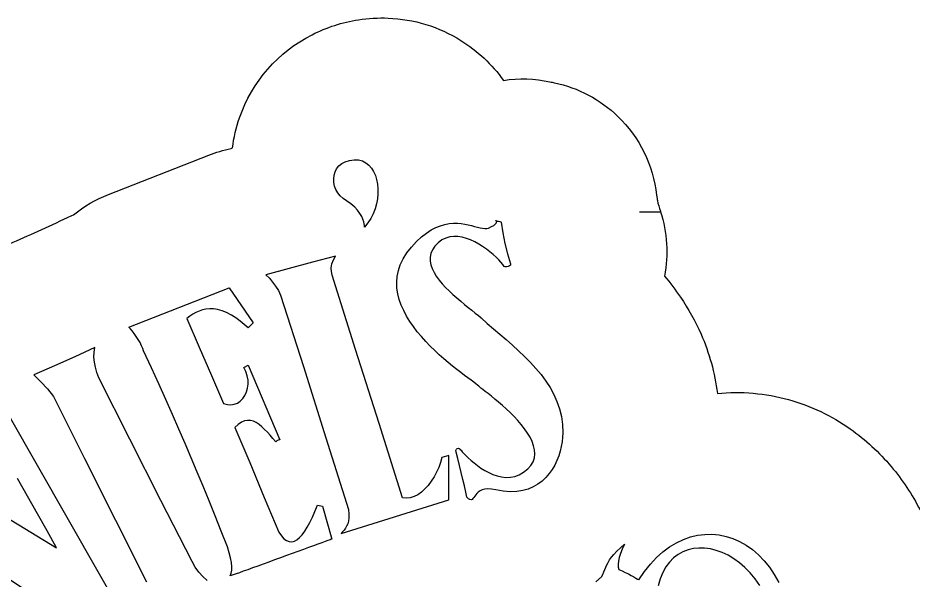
# Model space of a CAD drawing. Header units: millimetres. Extents: x 0 to 498, y 0 to 300.
# Drawn here: x 69.2 to 138.5, y 256.5 to 300 of the extents above; entities that cross this region are included whole.
import ezdxf

# ---------------------------------------------------------------- set-up
doc = ezdxf.new("R2010")
doc.units = ezdxf.units.MM
doc.layers.add('Nível Padrão', color=7, linetype='Continuous', lineweight=30)

msp = doc.modelspace()

# ---------------------------------------------------------------- linework, layer by layer
at = {"layer": 'Nível Padrão', "color": 18, "lineweight": 30, "true_color": 0x000000}
msp.add_line((117.305, 285), (118.929, 285), dxfattribs=at)
at = {"layer": 'Nível Padrão', "color": 18, "lineweight": 30, "true_color": 0x000000, "extrusion": (0, 0, -1)}
msp.add_lwpolyline([(-68.579, 282.528, -0.005479), (-70.783, 283.504), (-70.783, 283.504, -0.001972), (-73.063, 284.554), (-73.063, 284.554, 0.012559), (-73.524, 284.753), (-73.524, 284.753, 0.079049), (-76.233, 286.345), (-76.233, 286.345), (-83.985, 289.384), (-83.985, 289.384, 0.04508), (-85.713, 289.888), (-85.713, 289.888), (-85.822, 289.946), (-85.822, 289.946, 0.052058), (-86.37, 292.279), (-86.37, 292.279, 0.193802), (-91.976, 298.699), (-91.976, 298.699, 0.08015), (-95.579, 299.852), (-95.579, 299.852, 0.048453), (-97.86, 299.983), (-97.86, 299.983, 0.130362), (-103.485, 298.256), (-103.485, 298.256, 0.097719), (-106.78, 295.166), (-106.78, 295.166, 0.090744), (-110.379, 295.053), (-110.379, 295.053, 0.008616), (-110.717, 294.987), (-110.717, 294.987, 0.1402), (-115.624, 292.38), (-115.624, 292.38, 0.174476), (-118.626, 286.286), (-118.626, 286.286, -0.016165), (-118.657, 286.035), (-118.657, 286.035, -0.009945), (-118.685, 285.882), (-118.685, 285.882, -0.0321), (-118.915, 285.044), (-118.915, 285.044, 0.001137), (-118.929, 285), (-118.929, 285, 0.125065), (-119.238, 280.031), (-119.238, 280.031, 0.024928), (-120.469, 278.402), (-120.469, 278.402, 0.045918), (-122.06, 275.537), (-122.06, 275.537, 0.073149), (-123.323, 270.956), (-123.323, 270.956, 0.092189), (-128.83, 270.473), (-128.83, 270.473, 0.085443), (-133.604, 268.206), (-133.604, 268.206, 0.064808), (-136.772, 265.294), (-136.772, 265.294, 0.055385), (-138.999, 261.946)], format="xyb", dxfattribs=at)
for points in [[(-96.045, 283.823), (-96.044, 283.852), (-96.037, 283.934), (-96.016, 284.061), (-95.977, 284.227), (-95.913, 284.423), (-95.817, 284.643), (-95.682, 284.879), (-95.504, 285.124), (-95.275, 285.37), (-94.988, 285.611), (-94.638, 285.838), (-94.638, 285.838), (-94.376, 286.016), (-94.152, 286.227), (-93.968, 286.465), (-93.825, 286.723), (-93.723, 286.995), (-93.665, 287.273), (-93.65, 287.553), (-93.68, 287.826), (-93.757, 288.087), (-93.881, 288.329), (-94.053, 288.546), (-94.274, 288.731), (-94.546, 288.877), (-94.87, 288.979), (-95.246, 289.03), (-95.246, 289.03), (-95.573, 289.01), (-95.869, 288.931), (-96.134, 288.797), (-96.367, 288.613), (-96.568, 288.385), (-96.737, 288.119), (-96.872, 287.819), (-96.974, 287.49), (-97.042, 287.139), (-97.076, 286.77), (-97.074, 286.388), (-97.037, 286), (-96.964, 285.61), (-96.855, 285.224), (-96.709, 284.847), (-96.525, 284.484), (-96.304, 284.141), (-96.045, 283.823)], [(-103.953, 262.92), (-103.863, 263.329), (-103.757, 263.796), (-103.64, 264.304), (-103.513, 264.837), (-103.382, 265.377), (-103.249, 265.909), (-103.116, 266.416), (-103.116, 266.416), (-103.107, 266.549), (-103.144, 266.644), (-103.211, 266.701), (-103.291, 266.72), (-103.366, 266.701), (-103.42, 266.644), (-103.42, 266.644), (-103.44, 266.62), (-103.498, 266.553), (-103.591, 266.448), (-103.718, 266.312), (-103.875, 266.151), (-104.061, 265.97), (-104.273, 265.777), (-104.509, 265.577), (-104.767, 265.375), (-105.043, 265.18), (-105.336, 264.995), (-105.644, 264.828), (-105.963, 264.685), (-106.292, 264.572), (-106.628, 264.494), (-106.969, 264.459), (-107.313, 264.471), (-107.657, 264.538), (-107.998, 264.664), (-108.335, 264.858), (-108.665, 265.123), (-108.665, 265.123), (-108.905, 265.391), (-109.072, 265.674), (-109.172, 265.969), (-109.209, 266.275), (-109.189, 266.59), (-109.117, 266.911), (-108.999, 267.236), (-108.839, 267.564), (-108.643, 267.892), (-108.416, 268.219), (-108.163, 268.542), (-107.89, 268.858), (-107.602, 269.167), (-107.304, 269.466), (-107.001, 269.753), (-106.698, 270.026), (-106.402, 270.283), (-106.116, 270.521), (-105.846, 270.74), (-105.598, 270.936), (-105.377, 271.107), (-105.188, 271.252), (-105.036, 271.369), (-104.926, 271.455), (-104.864, 271.509), (-104.864, 271.509), (-104.777, 271.586), (-104.647, 271.69), (-104.477, 271.818), (-104.272, 271.971), (-104.035, 272.147), (-103.771, 272.345), (-103.482, 272.565), (-103.174, 272.805), (-102.848, 273.064), (-102.511, 273.342), (-102.164, 273.638), (-101.813, 273.95), (-101.461, 274.278), (-101.111, 274.621), (-100.768, 274.978), (-100.436, 275.348), (-100.117, 275.729), (-99.817, 276.122), (-99.539, 276.525), (-99.286, 276.938), (-99.063, 277.358), (-98.874, 277.786), (-98.721, 278.22), (-98.61, 278.66), (-98.543, 279.105), (-98.526, 279.553), (-98.56, 280.003), (-98.651, 280.456), (-98.803, 280.909), (-99.018, 281.362), (-99.301, 281.814), (-99.656, 282.265), (-99.656, 282.265), (-100.054, 282.695), (-100.444, 283.058), (-100.826, 283.358), (-101.198, 283.599), (-101.562, 283.787), (-101.915, 283.927), (-102.258, 284.025), (-102.589, 284.085), (-102.909, 284.112), (-103.216, 284.111), (-103.511, 284.088), (-103.792, 284.048), (-104.059, 283.996), (-104.311, 283.936), (-104.549, 283.874), (-104.77, 283.815), (-104.975, 283.765), (-105.164, 283.727), (-105.335, 283.708), (-105.488, 283.713), (-105.622, 283.746), (-105.622, 283.746), (-105.859, 283.854), (-106.031, 283.951), (-106.147, 284.036), (-106.217, 284.11), (-106.249, 284.173), (-106.254, 284.224), (-106.241, 284.264), (-106.22, 284.293), (-106.201, 284.31), (-106.192, 284.316), (-106.192, 284.316), (-106.294, 284.282), (-106.405, 284.264), (-106.507, 284.253), (-106.581, 284.235), (-106.61, 284.202), (-106.61, 284.202), (-106.723, 283.376), (-106.886, 282.558), (-107.091, 281.754), (-107.333, 280.971), (-107.333, 280.971), (-107.317, 280.883), (-107.247, 280.812), (-107.143, 280.762), (-107.026, 280.737), (-106.917, 280.742), (-106.838, 280.781), (-106.838, 280.781), (-106.729, 280.931), (-106.586, 281.102), (-106.411, 281.29), (-106.208, 281.491), (-105.98, 281.698), (-105.729, 281.908), (-105.458, 282.115), (-105.171, 282.315), (-104.87, 282.502), (-104.558, 282.672), (-104.238, 282.82), (-103.913, 282.94), (-103.586, 283.029), (-103.26, 283.081), (-102.937, 283.09), (-102.621, 283.053), (-102.314, 282.965), (-102.02, 282.82), (-101.741, 282.613), (-101.48, 282.34), (-101.48, 282.34), (-101.292, 282.06), (-101.173, 281.775), (-101.115, 281.486), (-101.115, 281.194), (-101.168, 280.9), (-101.267, 280.605), (-101.41, 280.31), (-101.589, 280.017), (-101.801, 279.725), (-102.041, 279.437), (-102.302, 279.154), (-102.582, 278.875), (-102.873, 278.604), (-103.172, 278.34), (-103.474, 278.084), (-103.772, 277.838), (-104.064, 277.603), (-104.342, 277.38), (-104.604, 277.169), (-104.842, 276.973), (-105.053, 276.791), (-105.053, 276.791), (-105.528, 276.373), (-106.013, 275.955), (-106.502, 275.536), (-106.992, 275.112), (-107.478, 274.684), (-107.956, 274.249), (-108.42, 273.805), (-108.867, 273.351), (-109.291, 272.885), (-109.689, 272.407), (-110.055, 271.913), (-110.386, 271.402), (-110.676, 270.873), (-110.921, 270.324), (-111.117, 269.754), (-111.259, 269.161), (-111.342, 268.542), (-111.363, 267.897), (-111.363, 267.897), (-111.351, 267.564), (-111.315, 267.216), (-111.254, 266.858), (-111.167, 266.494), (-111.054, 266.129), (-110.913, 265.767), (-110.743, 265.413), (-110.545, 265.073), (-110.316, 264.749), (-110.056, 264.448), (-109.765, 264.173), (-109.441, 263.93), (-109.084, 263.722), (-108.693, 263.555), (-108.267, 263.433), (-107.805, 263.361), (-107.306, 263.343), (-106.77, 263.385), (-106.195, 263.489), (-106.195, 263.489), (-105.859, 263.556), (-105.573, 263.576), (-105.333, 263.555), (-105.134, 263.502), (-104.969, 263.423), (-104.834, 263.326), (-104.724, 263.217), (-104.632, 263.105), (-104.555, 262.995), (-104.485, 262.896), (-104.419, 262.815), (-104.351, 262.757), (-104.276, 262.732), (-104.188, 262.746), (-104.082, 262.806), (-103.953, 262.92)], [(-85.636, 256.842), (-85.727, 257.04), (-85.774, 257.276), (-85.78, 257.553), (-85.748, 257.87), (-85.679, 258.231), (-85.578, 258.635), (-85.445, 259.084), (-85.445, 259.084), (-84.954, 260.313), (-84.477, 261.497), (-84.011, 262.646), (-83.55, 263.769), (-83.09, 264.875), (-82.628, 265.974), (-82.159, 267.075), (-81.677, 268.188), (-81.18, 269.321), (-80.663, 270.484), (-80.121, 271.687), (-79.549, 272.939), (-78.945, 274.249), (-78.945, 274.249), (-78.887, 274.433), (-78.794, 274.647), (-78.674, 274.882), (-78.535, 275.125), (-78.383, 275.365), (-78.226, 275.591), (-78.073, 275.792), (-77.93, 275.957), (-77.804, 276.073), (-77.804, 276.073), (-85.557, 279.112), (-85.557, 279.112), (-87.419, 276.414), (-87.419, 276.414), (-87.295, 276.29), (-87.163, 276.157), (-87.039, 276.034), (-87.039, 276.034), (-86.582, 276.424), (-86.153, 276.747), (-85.75, 277.006), (-85.37, 277.207), (-85.013, 277.353), (-84.677, 277.448), (-84.36, 277.498), (-84.06, 277.506), (-83.775, 277.476), (-83.503, 277.414), (-83.244, 277.322), (-82.994, 277.207), (-82.753, 277.071), (-82.518, 276.919), (-82.289, 276.756), (-82.289, 276.756), (-83.239, 274.536), (-84.189, 272.35), (-85.14, 270.181), (-85.14, 270.181), (-85.428, 270.089), (-85.705, 270.068), (-85.966, 270.111), (-86.207, 270.213), (-86.424, 270.365), (-86.615, 270.563), (-86.774, 270.799), (-86.898, 271.066), (-86.984, 271.357), (-87.027, 271.667), (-87.024, 271.989), (-86.97, 272.315), (-86.863, 272.639), (-86.698, 272.955), (-86.698, 272.955), (-87.04, 273.145), (-87.04, 273.145), (-89.473, 267.368), (-89.473, 267.368), (-89.36, 267.329), (-89.256, 267.281), (-89.169, 267.216), (-89.169, 267.216), (-88.95, 267.468), (-88.735, 267.716), (-88.52, 267.954), (-88.307, 268.176), (-88.094, 268.377), (-87.879, 268.552), (-87.663, 268.694), (-87.443, 268.798), (-87.22, 268.859), (-86.992, 268.871), (-86.758, 268.829), (-86.518, 268.726), (-86.27, 268.558), (-86.014, 268.319), (-86.014, 268.319), (-87.153, 265.604), (-88.284, 262.914), (-89.398, 260.224), (-89.398, 260.224), (-89.602, 259.934), (-89.806, 259.718), (-90.009, 259.573), (-90.211, 259.495), (-90.413, 259.482), (-90.613, 259.531), (-90.813, 259.639), (-91.013, 259.805), (-91.212, 260.024), (-91.411, 260.294), (-91.609, 260.612), (-91.807, 260.976), (-92.005, 261.383), (-92.202, 261.829), (-92.4, 262.313), (-92.4, 262.313), (-92.78, 262.237), (-92.78, 262.237), (-93.502, 259.691), (-93.502, 259.691), (-93.468, 259.678), (-93.369, 259.642), (-93.21, 259.583), (-92.997, 259.505), (-92.735, 259.409), (-92.43, 259.297), (-92.088, 259.172), (-91.712, 259.034), (-91.31, 258.887), (-90.887, 258.732), (-90.447, 258.571), (-89.996, 258.406), (-89.54, 258.24), (-89.085, 258.074), (-88.635, 257.91), (-88.196, 257.751), (-87.773, 257.598), (-87.372, 257.453), (-86.999, 257.319), (-86.658, 257.196), (-86.356, 257.089), (-86.097, 256.997), (-85.887, 256.924), (-85.732, 256.872), (-85.636, 256.842)], [(-68.418, 269.424), (-77.808, 252.967), (-77.808, 252.967), (-75.794, 251.713), (-75.794, 251.713), (-64.315, 259.391)], [(-60.742, 266.004), (-72.22, 259.01), (-72.22, 259.01), (-71.501, 260.316), (-70.75, 261.652), (-69.981, 263.008), (-69.203, 264.372)], [(-113.931, 256.37), (-114.367, 256.762), (-114.367, 256.762), (-114.462, 256.956), (-114.544, 257.143), (-114.619, 257.325), (-114.695, 257.506), (-114.778, 257.689), (-114.875, 257.878), (-114.994, 258.075), (-115.141, 258.284), (-115.323, 258.509), (-115.548, 258.752), (-115.822, 259.017), (-116.153, 259.308), (-116.153, 259.308), (-115.966, 258.921), (-115.826, 258.574), (-115.73, 258.263), (-115.673, 257.986), (-115.651, 257.74), (-115.66, 257.523), (-115.697, 257.331), (-115.697, 257.331), (-115.95, 257.224), (-116.2, 257.108), (-116.439, 256.989), (-116.659, 256.873), (-116.856, 256.766), (-117.02, 256.673), (-117.146, 256.599), (-117.227, 256.551), (-117.255, 256.533), (-117.255, 256.533), (-117.686, 257.176), (-118.141, 257.752), (-118.62, 258.263), (-119.118, 258.709), (-119.633, 259.09), (-120.161, 259.407), (-120.7, 259.662), (-121.247, 259.853), (-121.799, 259.983), (-122.353, 260.052), (-122.906, 260.06), (-123.454, 260.008), (-123.996, 259.897), (-124.528, 259.727), (-125.047, 259.499), (-125.55, 259.213), (-126.034, 258.871), (-126.496, 258.472), (-126.934, 258.018), (-127.344, 257.51), (-127.724, 256.946), (-128.07, 256.33)]]:
    msp.add_lwpolyline(points, dxfattribs=at)
at = {"layer": 'Nível Padrão', "color": 18, "lineweight": 30, "true_color": 0x000000}
for points in [[(88.407, 280.138), (88.675, 279.859), (88.929, 279.565), (89.162, 279.251), (89.37, 278.912), (89.547, 278.541), (89.547, 278.541), (91.313, 273.029), (93.054, 267.509), (94.794, 261.971), (94.794, 261.971), (94.826, 261.621), (94.823, 261.324), (94.79, 261.074), (94.732, 260.863), (94.653, 260.682), (94.558, 260.524), (94.452, 260.381), (94.339, 260.245), (94.224, 260.109), (94.224, 260.109), (102.547, 262.73), (102.547, 262.73), (102.546, 266.15), (102.546, 266.15), (102.014, 265.998), (102.014, 265.998), (101.91, 265.612), (101.773, 265.229), (101.606, 264.855), (101.414, 264.495), (101.198, 264.156), (100.961, 263.844), (100.707, 263.563), (100.438, 263.321), (100.158, 263.123), (99.868, 262.974), (99.572, 262.88), (99.274, 262.848), (98.975, 262.882), (98.975, 262.882), (97.168, 268.621), (95.344, 274.36), (93.537, 280.099), (93.537, 280.099), (93.474, 280.381), (93.467, 280.675), (93.518, 280.977), (93.63, 281.281), (93.803, 281.581), (93.803, 281.581), (92.007, 281.097), (90.203, 280.622), (88.407, 280.138)], [(83.876, 256.488), (83.522, 256.792), (83.209, 257.14), (82.937, 257.526), (82.709, 257.944), (82.709, 257.944), (80.288, 262.668), (77.883, 267.409), (75.487, 272.159), (75.487, 272.159), (75.345, 272.574), (75.23, 272.981), (75.149, 273.38), (75.109, 273.769), (75.118, 274.148), (75.182, 274.515), (75.182, 274.515), (73.623, 273.795), (72.055, 273.083), (70.47, 272.388), (70.47, 272.388), (70.999, 271.853), (71.512, 271.301), (71.99, 270.715), (71.99, 270.715), (74.368, 265.928), (76.772, 261.149), (79.175, 256.387)], [(126.608, 256.104), (126.246, 256.613), (125.861, 257.075), (125.455, 257.489), (125.031, 257.854), (124.595, 258.17), (124.149, 258.436), (123.696, 258.651), (123.242, 258.816), (122.788, 258.929), (122.339, 258.99), (121.898, 258.998), (121.469, 258.954), (121.055, 258.855), (120.661, 258.703), (120.289, 258.496), (119.944, 258.234), (119.628, 257.915), (119.346, 257.541), (119.101, 257.11), (118.896, 256.621), (118.736, 256.074)]]:
    msp.add_lwpolyline(points, dxfattribs=at)

doc.saveas('drawing.dxf')
